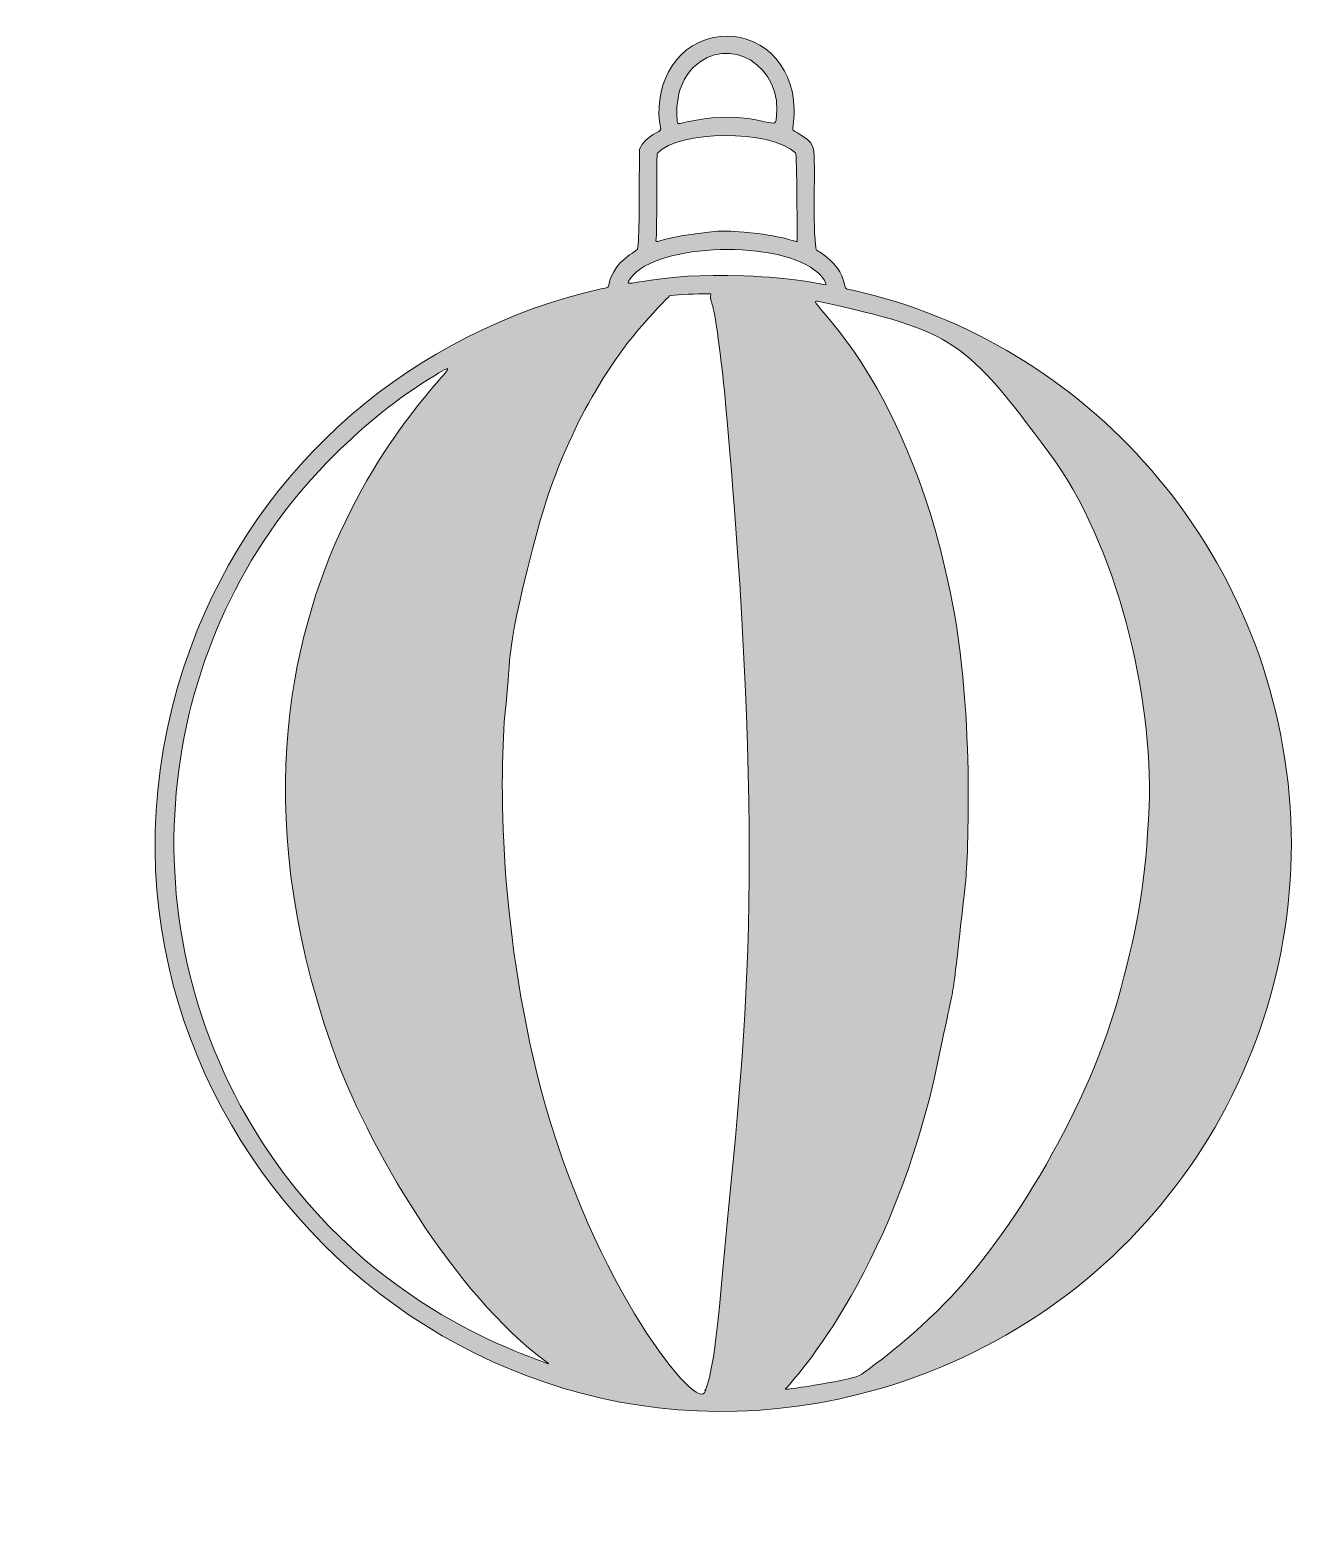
# Model space of a CAD drawing. Header units: inches. Extents: x -89.12 to -81.62, y -6.52 to -5.74.
# Drawn here: x -85.009 to -84.367, y -6.5 to -5.753 of the extents above; entities that cross this region are included whole.
import ezdxf

# ---------------------------------------------------------------- set-up
doc = ezdxf.new("R2010")
doc.units = ezdxf.units.IN
doc.header["$MEASUREMENT"] = 0
doc.layers.add('Christmas ball 01', color=7, linetype='Continuous')

msp = doc.modelspace()

# ---------------------------------------------------------------- hatches: boundary and pattern name
at = {"layer": 'Christmas ball 01'}
h = msp.add_hatch(color=1, dxfattribs=at)
h.dxf.hatch_style = 2
edge = h.paths.add_edge_path()
edge.add_spline(control_points=[(-84.37568, -6.14425), (-84.38432, -6.01314), (-84.47993, -5.90993), (-84.59478, -5.88449), (-84.59973, -5.8834), (-84.59903, -5.88387), (-84.59963, -5.88123), (-84.60089, -5.87563), (-84.60409, -5.87022), (-84.61212, -5.86504), (-84.61427, -5.86365), (-84.61376, -5.86445), (-84.61415, -5.8614), (-84.61583, -5.84816), (-84.61362, -5.81595), (-84.61561, -5.81184), (-84.618, -5.80691), (-84.62601, -5.80449), (-84.62565, -5.80344), (-84.62527, -5.8023), (-84.62462, -5.79441), (-84.62516, -5.78916), (-84.62759, -5.76579), (-84.64714, -5.75336), (-84.66538, -5.75724), (-84.68642, -5.76172), (-84.69592, -5.78354), (-84.69197, -5.80326), (-84.69161, -5.80505), (-84.69877, -5.80538), (-84.70268, -5.81331), (-84.70274, -5.83903), (-84.70262, -5.85829), (-84.70368, -5.86361), (-84.70393, -5.86482), (-84.71515, -5.86912), (-84.7179, -5.88091), (-84.71845, -5.88328), (-84.71777, -5.88267), (-84.7212, -5.88344), (-84.81619, -5.90482), (-84.89432, -5.97164), (-84.9281, -6.06377), (-85.00901, -6.28443), (-84.80273, -6.50047), (-84.58201, -6.43636), (-84.45003, -6.39803), (-84.36707, -6.27475), (-84.37568, -6.14425)], knot_values=[0, 0, 0, 0, 1, 1, 1, 2, 2, 2, 3, 3, 3, 4, 4, 4, 5, 5, 5, 6, 6, 6, 7, 7, 7, 8, 8, 8, 9, 9, 9, 10, 10, 10, 11, 11, 11, 12, 12, 12, 13, 13, 13, 14, 14, 14, 15, 15, 15, 16, 16, 16, 16], degree=3, periodic=1)
edge = h.paths.add_edge_path()
edge.add_spline(control_points=[(-84.67543, -5.7722), (-84.6584, -5.75548), (-84.62981, -5.7708), (-84.63395, -5.79887), (-84.6347, -5.80398), (-84.64607, -5.79315), (-84.67684, -5.79926), (-84.68267, -5.80042), (-84.68309, -5.80089), (-84.68337, -5.80036), (-84.68387, -5.79943), (-84.68613, -5.78271), (-84.67543, -5.7722)], knot_values=[0, 0, 0, 0, 1, 1, 1, 2, 2, 2, 3, 3, 3, 4, 4, 4, 4], degree=3, periodic=1)
edge = h.paths.add_edge_path()
edge.add_spline(control_points=[(-84.69415, -5.85633), (-84.69372, -5.84729), (-84.69434, -5.81625), (-84.69357, -5.8154), (-84.68315, -5.80388), (-84.63686, -5.80328), (-84.62416, -5.81527), (-84.62354, -5.81586), (-84.62332, -5.85973), (-84.62339, -5.85981), (-84.62384, -5.86031), (-84.63111, -5.85658), (-84.65002, -5.8551), (-84.66375, -5.85402), (-84.66566, -5.85474), (-84.6806, -5.85686), (-84.69628, -5.85908), (-84.69445, -5.86254), (-84.69415, -5.85633)], knot_values=[0, 0, 0, 0, 1, 1, 1, 2, 2, 2, 3, 3, 3, 4, 4, 4, 5, 5, 5, 6, 6, 6, 6], degree=3, periodic=1)
edge = h.paths.add_edge_path()
edge.add_spline(control_points=[(-84.7495, -6.42358), (-84.76049, -6.41858), (-84.84323, -6.39456), (-84.89715, -6.30456), (-84.96443, -6.19225), (-84.9422, -6.05174), (-84.85589, -5.96706), (-84.83915, -5.95064), (-84.82529, -5.93921), (-84.80514, -5.92692), (-84.76427, -5.90201), (-84.94221, -6.02103), (-84.85727, -6.26421), (-84.83986, -6.31406), (-84.79525, -6.3894), (-84.74964, -6.42269), (-84.74766, -6.42414), (-84.74806, -6.42424), (-84.7495, -6.42358)], knot_values=[0, 0, 0, 0, 1, 1, 1, 2, 2, 2, 3, 3, 3, 4, 4, 4, 5, 5, 5, 6, 6, 6, 6], degree=3, periodic=1)
edge = h.paths.add_edge_path()
edge.add_spline(control_points=[(-84.66249, -6.39512), (-84.66652, -6.43924), (-84.67094, -6.43754), (-84.66947, -6.43736), (-84.6722, -6.45094), (-84.726, -6.38431), (-84.75196, -6.2863), (-84.77432, -6.20194), (-84.77301, -6.12031), (-84.76969, -6.09198), (-84.76689, -6.06801), (-84.77067, -6.06719), (-84.75336, -6.00318), (-84.74422, -5.9694), (-84.7264, -5.93102), (-84.70161, -5.90231), (-84.69788, -5.89799), (-84.68795, -5.8873), (-84.68756, -5.88718), (-84.6861, -5.88674), (-84.67616, -5.88608), (-84.67097, -5.88608), (-84.66594, -5.88608), (-84.66674, -5.88571), (-84.66689, -5.88716), (-84.66739, -5.89204), (-84.66338, -5.88148), (-84.65487, -5.99467), (-84.63932, -6.20123), (-84.65134, -6.27319), (-84.66249, -6.39512)], knot_values=[0, 0, 0, 0, 1, 1, 1, 2, 2, 2, 3, 3, 3, 4, 4, 4, 5, 5, 5, 6, 6, 6, 7, 7, 7, 8, 8, 8, 9, 9, 9, 10, 10, 10, 10], degree=3, periodic=1)
edge = h.paths.add_edge_path()
edge.add_spline(control_points=[(-84.65002, -5.87707), (-84.69527, -5.87534), (-84.71009, -5.88353), (-84.70812, -5.87978), (-84.69831, -5.86119), (-84.63587, -5.85813), (-84.61461, -5.87414), (-84.60949, -5.87799), (-84.60857, -5.88156), (-84.60906, -5.8815), (-84.61322, -5.88095), (-84.62528, -5.87801), (-84.65002, -5.87707)], knot_values=[0, 0, 0, 0, 1, 1, 1, 2, 2, 2, 3, 3, 3, 4, 4, 4, 4], degree=3, periodic=1)
edge = h.paths.add_edge_path()
edge.add_spline(control_points=[(-84.44657, -6.14365), (-84.44813, -6.18167), (-84.4521, -6.20259), (-84.46074, -6.23542), (-84.47616, -6.29392), (-84.51609, -6.35986), (-84.54912, -6.39337), (-84.57052, -6.41508), (-84.59061, -6.42876), (-84.59122, -6.42925), (-84.59439, -6.43179), (-84.62933, -6.43716), (-84.62933, -6.43654), (-84.62933, -6.43619), (-84.5752, -6.38179), (-84.55213, -6.26957), (-84.54268, -6.22355), (-84.54673, -6.25088), (-84.53876, -6.18206), (-84.53821, -6.17733), (-84.53325, -6.09954), (-84.54649, -6.03565), (-84.56998, -5.92223), (-84.62186, -5.88797), (-84.61327, -5.88982), (-84.54389, -5.90477), (-84.53856, -5.91005), (-84.49697, -5.96576), (-84.46267, -6.01171), (-84.44431, -6.08876), (-84.44657, -6.14365)], knot_values=[0, 0, 0, 0, 1, 1, 1, 2, 2, 2, 3, 3, 3, 4, 4, 4, 5, 5, 5, 6, 6, 6, 7, 7, 7, 8, 8, 8, 9, 9, 9, 10, 10, 10, 10], degree=3, periodic=1)

# ---------------------------------------------------------------- linework, layer by layer
at = {"layer": 'Christmas ball 01', "lineweight": 0}
for points, knots in [([(-84.37568, -6.14425), (-84.38432, -6.01314), (-84.47993, -5.90993), (-84.59478, -5.88449), (-84.59973, -5.8834), (-84.59903, -5.88387), (-84.59963, -5.88123), (-84.60089, -5.87563), (-84.60409, -5.87022), (-84.61212, -5.86504), (-84.61427, -5.86365), (-84.61376, -5.86445), (-84.61415, -5.8614), (-84.61583, -5.84816), (-84.61362, -5.81595), (-84.61561, -5.81184), (-84.618, -5.80691), (-84.62601, -5.80449), (-84.62565, -5.80344), (-84.62527, -5.8023), (-84.62462, -5.79441), (-84.62516, -5.78916), (-84.62759, -5.76579), (-84.64714, -5.75336), (-84.66538, -5.75724), (-84.68642, -5.76172), (-84.69592, -5.78354), (-84.69197, -5.80326), (-84.69161, -5.80505), (-84.69877, -5.80538), (-84.70268, -5.81331), (-84.70274, -5.83903), (-84.70262, -5.85829), (-84.70368, -5.86361), (-84.70393, -5.86482), (-84.71515, -5.86912), (-84.7179, -5.88091), (-84.71845, -5.88328), (-84.71777, -5.88267), (-84.7212, -5.88344), (-84.81619, -5.90482), (-84.89432, -5.97164), (-84.9281, -6.06377), (-85.00901, -6.28443), (-84.80273, -6.50047), (-84.58201, -6.43636), (-84.45003, -6.39803), (-84.36707, -6.27475), (-84.37568, -6.14425)], [0, 0, 0, 0, 1, 1, 1, 2, 2, 2, 3, 3, 3, 4, 4, 4, 5, 5, 5, 6, 6, 6, 7, 7, 7, 8, 8, 8, 9, 9, 9, 10, 10, 10, 11, 11, 11, 12, 12, 12, 13, 13, 13, 14, 14, 14, 15, 15, 15, 16, 16, 16, 16]), ([(-84.67543, -5.7722), (-84.6584, -5.75548), (-84.62981, -5.7708), (-84.63395, -5.79887), (-84.6347, -5.80398), (-84.64607, -5.79315), (-84.67684, -5.79926), (-84.68267, -5.80042), (-84.68309, -5.80089), (-84.68337, -5.80036), (-84.68387, -5.79943), (-84.68613, -5.78271), (-84.67543, -5.7722)], [0, 0, 0, 0, 1, 1, 1, 2, 2, 2, 3, 3, 3, 4, 4, 4, 4]), ([(-84.69415, -5.85633), (-84.69372, -5.84729), (-84.69434, -5.81625), (-84.69357, -5.8154), (-84.68315, -5.80388), (-84.63686, -5.80328), (-84.62416, -5.81527), (-84.62354, -5.81586), (-84.62332, -5.85973), (-84.62339, -5.85981), (-84.62384, -5.86031), (-84.63111, -5.85658), (-84.65002, -5.8551), (-84.66375, -5.85402), (-84.66566, -5.85474), (-84.6806, -5.85686), (-84.69628, -5.85908), (-84.69445, -5.86254), (-84.69415, -5.85633)], [0, 0, 0, 0, 1, 1, 1, 2, 2, 2, 3, 3, 3, 4, 4, 4, 5, 5, 5, 6, 6, 6, 6]), ([(-84.65002, -5.87707), (-84.69527, -5.87534), (-84.71009, -5.88353), (-84.70812, -5.87978), (-84.69831, -5.86119), (-84.63587, -5.85813), (-84.61461, -5.87414), (-84.60949, -5.87799), (-84.60857, -5.88156), (-84.60906, -5.8815), (-84.61322, -5.88095), (-84.62528, -5.87801), (-84.65002, -5.87707)], [0, 0, 0, 0, 1, 1, 1, 2, 2, 2, 3, 3, 3, 4, 4, 4, 4]), ([(-84.66249, -6.39512), (-84.66652, -6.43924), (-84.67094, -6.43754), (-84.66947, -6.43736), (-84.6722, -6.45094), (-84.726, -6.38431), (-84.75196, -6.2863), (-84.77432, -6.20194), (-84.77301, -6.12031), (-84.76969, -6.09198), (-84.76689, -6.06801), (-84.77067, -6.06719), (-84.75336, -6.00318), (-84.74422, -5.9694), (-84.7264, -5.93102), (-84.70161, -5.90231), (-84.69788, -5.89799), (-84.68795, -5.8873), (-84.68756, -5.88718), (-84.6861, -5.88674), (-84.67616, -5.88608), (-84.67097, -5.88608), (-84.66594, -5.88608), (-84.66674, -5.88571), (-84.66689, -5.88716), (-84.66739, -5.89204), (-84.66338, -5.88148), (-84.65487, -5.99467), (-84.63932, -6.20123), (-84.65134, -6.27319), (-84.66249, -6.39512)], [0, 0, 0, 0, 1, 1, 1, 2, 2, 2, 3, 3, 3, 4, 4, 4, 5, 5, 5, 6, 6, 6, 7, 7, 7, 8, 8, 8, 9, 9, 9, 10, 10, 10, 10]), ([(-84.44657, -6.14365), (-84.44813, -6.18167), (-84.4521, -6.20259), (-84.46074, -6.23542), (-84.47616, -6.29392), (-84.51609, -6.35986), (-84.54912, -6.39337), (-84.57052, -6.41508), (-84.59061, -6.42876), (-84.59122, -6.42925), (-84.59439, -6.43179), (-84.62933, -6.43716), (-84.62933, -6.43654), (-84.62933, -6.43619), (-84.5752, -6.38179), (-84.55213, -6.26957), (-84.54268, -6.22355), (-84.54673, -6.25088), (-84.53876, -6.18206), (-84.53821, -6.17733), (-84.53325, -6.09954), (-84.54649, -6.03565), (-84.56998, -5.92223), (-84.62186, -5.88797), (-84.61327, -5.88982), (-84.54389, -5.90477), (-84.53856, -5.91005), (-84.49697, -5.96576), (-84.46267, -6.01171), (-84.44431, -6.08876), (-84.44657, -6.14365)], [0, 0, 0, 0, 1, 1, 1, 2, 2, 2, 3, 3, 3, 4, 4, 4, 5, 5, 5, 6, 6, 6, 7, 7, 7, 8, 8, 8, 9, 9, 9, 10, 10, 10, 10]), ([(-84.7495, -6.42358), (-84.76049, -6.41858), (-84.84323, -6.39456), (-84.89715, -6.30456), (-84.96443, -6.19225), (-84.9422, -6.05174), (-84.85589, -5.96706), (-84.83915, -5.95064), (-84.82529, -5.93921), (-84.80514, -5.92692), (-84.76427, -5.90201), (-84.94221, -6.02103), (-84.85727, -6.26421), (-84.83986, -6.31406), (-84.79525, -6.3894), (-84.74964, -6.42269), (-84.74766, -6.42414), (-84.74806, -6.42424), (-84.7495, -6.42358)], [0, 0, 0, 0, 1, 1, 1, 2, 2, 2, 3, 3, 3, 4, 4, 4, 5, 5, 5, 6, 6, 6, 6])]:
    msp.add_open_spline(points, degree=3, knots=knots, dxfattribs=at)

doc.saveas('drawing.dxf')
